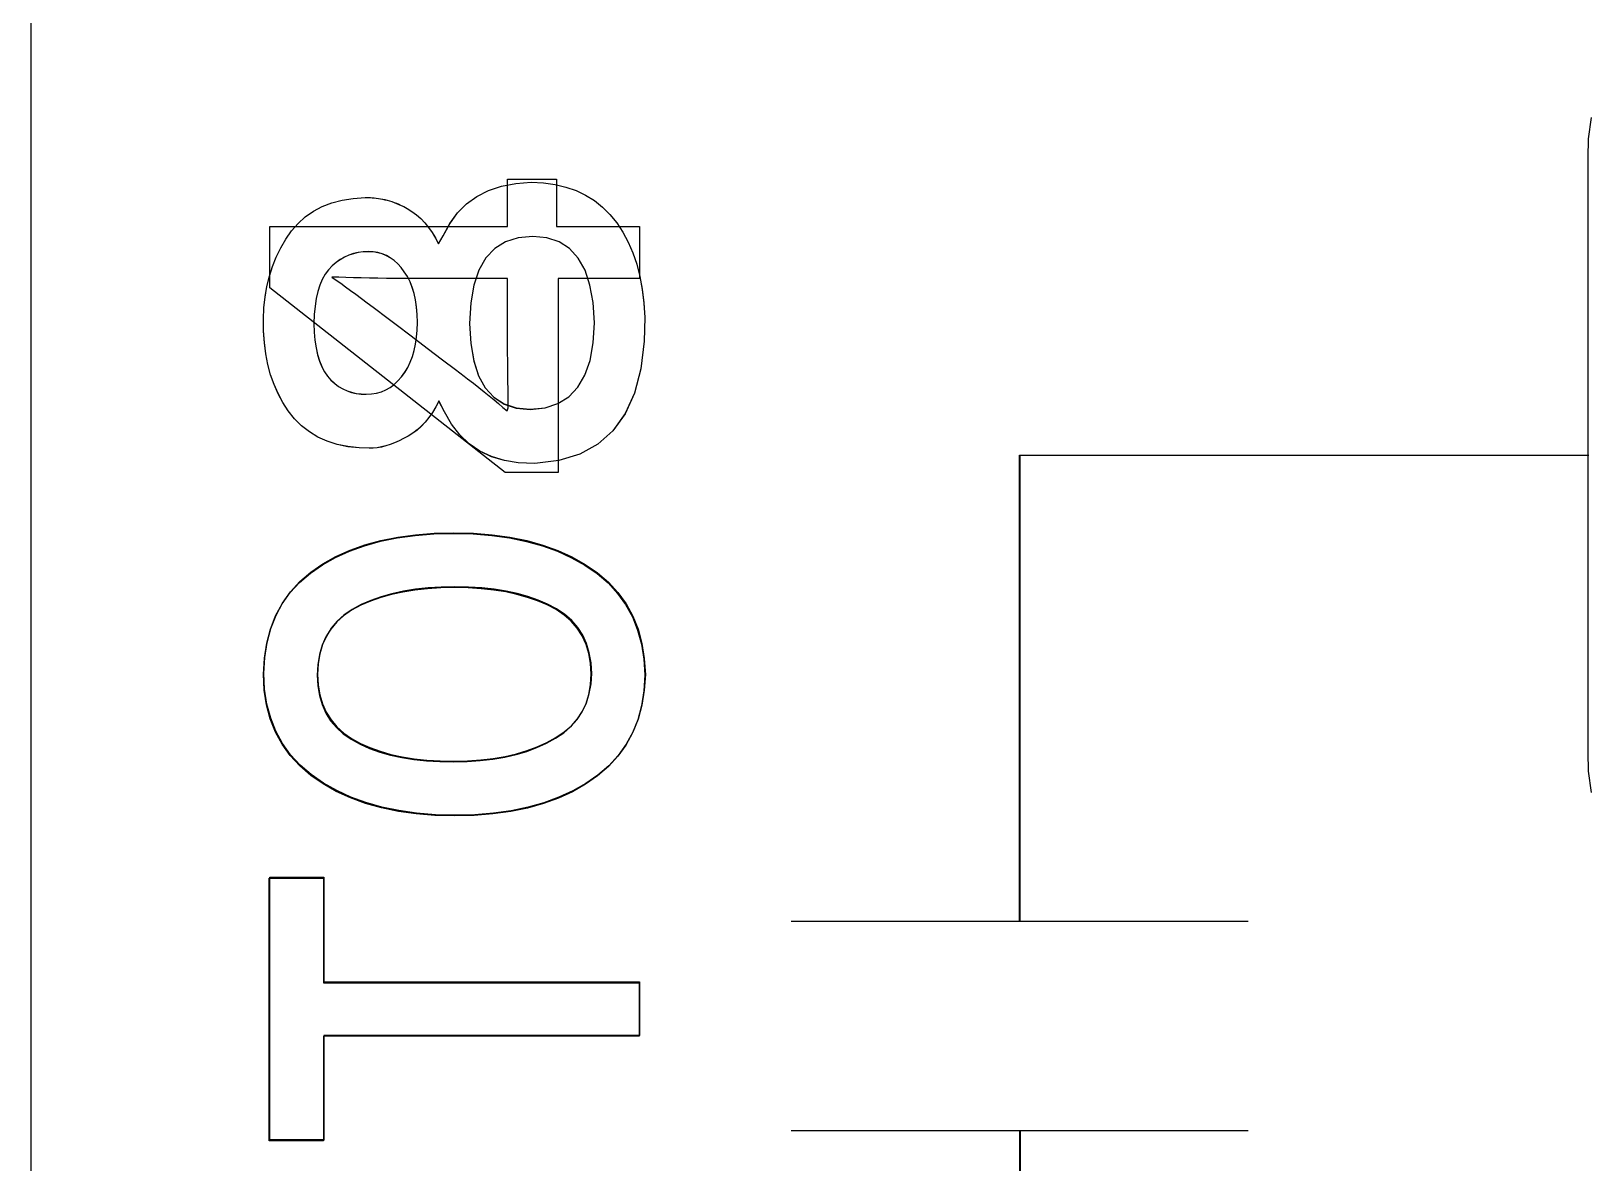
# Model space of a CAD drawing. Extents: x 1 to 47.7, y 0.2 to 35.
# Drawn here: x 34.5485 to 34.9579, y 7.4492 to 7.7467 of the extents above; entities that cross this region are included whole.
import ezdxf

# ---------------------------------------------------------------- set-up
doc = ezdxf.new("R2010")
doc.units = 0
doc.header["$MEASUREMENT"] = 0
for name, color, linetype in [('5_1___24__TARGET_LEDS___12', 7, 'CONTINUOUS'), ('6_2___8__INDEPENDENT_INPUT', 7, 'CONTINUOUS'), ('6_3___8__OPTOISO_INDEPENDE', 7, 'CONTINUOUS'), ('6_4___24__OPTOISO_INDEPEND', 7, 'CONTINUOUS'), ('6_5___8__INDEPENDENT_INPUT', 7, 'CONTINUOUS'), ('6_6___8__INDEPENDENT_INPUT', 7, 'CONTINUOUS'), ('6_7___8__OPTOISO_INDEPENDE', 7, 'CONTINUOUS'), ('6_8___8__OPTOISO_INDEPENDE', 7, 'CONTINUOUS'), ('7_0_____DWG', 7, 'CONTINUOUS')]:
    doc.layers.add(name, color=color, linetype=linetype)

msp = doc.modelspace()

# ---------------------------------------------------------------- linework, layer by layer
at = {"layer": '5_1___24__TARGET_LEDS___12'}
for points in [[(34.95864, 7.5465), (34.95781, 7.55215), (34.95777, 7.55713), (34.95777, 7.57129), (34.95777, 7.59361), (34.95777, 7.62083), (34.95777, 7.64967), (34.95777, 7.67689), (34.95777, 7.69921), (34.95777, 7.71337), (34.95781, 7.71835), (34.95864, 7.724)], [(34.68652, 7.69533), (34.70836, 7.69533), (34.70836, 7.68164), (34.687, 7.68164), (34.687, 7.63067), (34.6731, 7.63067), (34.61118, 7.67917), (34.61118, 7.69533), (34.67371, 7.69533), (34.67371, 7.7078), (34.68652, 7.7078), (34.68652, 7.69533)], [(34.80842, 7.51271), (34.80842, 7.63521), (34.95794, 7.63521)], [(34.62542, 7.49676), (34.70836, 7.49676), (34.70836, 7.48267), (34.62542, 7.48267), (34.62542, 7.4552), (34.61118, 7.4552), (34.61118, 7.52425), (34.62542, 7.52425), (34.62542, 7.49676)], [(34.74841, 7.51271), (34.86842, 7.51271)], [(34.74841, 7.45771), (34.86842, 7.45771)], [(34.80842, 7.45771), (34.80842, 7.33522), (34.95794, 7.33522)]]:
    msp.add_lwpolyline(points, dxfattribs=at)
for points in [[(34.62754, 7.68203), (34.62866, 7.68124), (34.62986, 7.68039), (34.63112, 7.67949), (34.63244, 7.67852), (34.63383, 7.6775), (34.63528, 7.67642), (34.6368, 7.67528), (34.63838, 7.67409), (34.63939, 7.67332), (34.64126, 7.6719), (34.64439, 7.66953), (34.64832, 7.66655), (34.65254, 7.66335), (34.6566, 7.66027), (34.66001, 7.65769), (34.66229, 7.65596), (34.6632, 7.65527), (34.66472, 7.6541), (34.66618, 7.65297), (34.66757, 7.65187), (34.6689, 7.6508), (34.67016, 7.64976), (34.67135, 7.64875), (34.67248, 7.64778), (34.67355, 7.64683), (34.67384, 7.64768), (34.67384, 7.64928), (34.67383, 7.65096), (34.67382, 7.65269), (34.6738, 7.65449), (34.67378, 7.65636), (34.67376, 7.65829), (34.67373, 7.66028), (34.67371, 7.66181), (34.67371, 7.66299), (34.67371, 7.66534), (34.67371, 7.66846), (34.67371, 7.67194), (34.67371, 7.6754), (34.67371, 7.67844), (34.67371, 7.68064), (34.67371, 7.68162), (34.67289, 7.68164), (34.67018, 7.68164), (34.66614, 7.68164), (34.66132, 7.68164), (34.6563, 7.68164), (34.65164, 7.68164), (34.64792, 7.68164), (34.64571, 7.68164), (34.64428, 7.68165), (34.64189, 7.68169), (34.63959, 7.68172), (34.63737, 7.68177), (34.63524, 7.68181), (34.63319, 7.68186), (34.63122, 7.68192), (34.62934, 7.68197)], [(34.6596, 7.61483), (34.66475, 7.6147), (34.66965, 7.61431), (34.67432, 7.61366), (34.67875, 7.61275), (34.68295, 7.61158), (34.6869, 7.61014), (34.69062, 7.60845), (34.6941, 7.6065), (34.69733, 7.60428), (34.70021, 7.60181), (34.70272, 7.59909), (34.70485, 7.59612), (34.70661, 7.59291), (34.708, 7.58945), (34.70901, 7.58574), (34.70965, 7.58178), (34.70992, 7.57757), (34.70965, 7.57341), (34.70902, 7.56949), (34.70801, 7.56582), (34.70664, 7.56239), (34.7049, 7.55921), (34.70278, 7.55626), (34.7003, 7.55357), (34.69745, 7.55112), (34.69426, 7.54891), (34.69084, 7.54696), (34.68717, 7.54527), (34.68324, 7.54383), (34.67907, 7.54266), (34.67464, 7.54175), (34.66997, 7.5411), (34.66505, 7.54071), (34.65987, 7.54058), (34.65471, 7.54071), (34.64979, 7.54111), (34.64511, 7.54177), (34.64067, 7.54269), (34.63647, 7.54388), (34.63251, 7.54533), (34.62879, 7.54704), (34.62531, 7.54902), (34.62207, 7.55126), (34.61918, 7.55374), (34.61667, 7.55646), (34.61455, 7.55943), (34.6128, 7.56263), (34.61143, 7.56607), (34.61045, 7.56975), (34.60984, 7.57368), (34.60962, 7.57784), (34.60987, 7.58204), (34.61048, 7.58599), (34.61147, 7.58969), (34.61283, 7.59314), (34.61456, 7.59634), (34.61666, 7.59929), (34.61913, 7.60199), (34.62196, 7.60443), (34.62515, 7.60662), (34.62859, 7.60854), (34.63228, 7.61021), (34.63621, 7.61162), (34.64039, 7.61277), (34.64482, 7.61367), (34.6495, 7.61431), (34.65443, 7.6147)], [(34.65987, 7.6006), (34.65625, 7.60053), (34.65279, 7.60031), (34.64947, 7.59995), (34.64631, 7.59944), (34.64331, 7.59878), (34.64045, 7.59798), (34.63775, 7.59703), (34.6352, 7.59594), (34.63282, 7.59468), (34.63071, 7.59322), (34.62888, 7.59156), (34.62733, 7.58971), (34.62606, 7.58767), (34.62506, 7.58543), (34.62434, 7.583), (34.62389, 7.58038), (34.62373, 7.57757), (34.62389, 7.5748), (34.62433, 7.57222), (34.62504, 7.56983), (34.62603, 7.56763), (34.62729, 7.56562), (34.62882, 7.5638), (34.63062, 7.56217), (34.6327, 7.56072), (34.63503, 7.55946), (34.63753, 7.55834), (34.64019, 7.55738), (34.64302, 7.55657), (34.64601, 7.55591), (34.64916, 7.5554), (34.65248, 7.55505), (34.65596, 7.55485), (34.6596, 7.55481), (34.6632, 7.55489), (34.66664, 7.55512), (34.66993, 7.5555), (34.67306, 7.55603), (34.67604, 7.55672), (34.67886, 7.55756), (34.68152, 7.55856), (34.68403, 7.5597), (34.68642, 7.56099), (34.68859, 7.56245), (34.69048, 7.56409), (34.69209, 7.56592), (34.6934, 7.56793), (34.69444, 7.57013), (34.69518, 7.57252), (34.69564, 7.57508), (34.69581, 7.57784), (34.69564, 7.58065), (34.69519, 7.58327), (34.69446, 7.58569), (34.69344, 7.58791), (34.69214, 7.58993), (34.69055, 7.59176), (34.68869, 7.59339), (34.68654, 7.59483), (34.68418, 7.59606), (34.6817, 7.59712), (34.67906, 7.59804), (34.67626, 7.59883), (34.6733, 7.59946), (34.67018, 7.59996), (34.66691, 7.60032), (34.66347, 7.60053)]]:
    msp.add_lwpolyline(points, close=True, dxfattribs=at)
at = {"layer": '6_2___8__INDEPENDENT_INPUT'}
for points in [[(34.95864, 7.5465), (34.95781, 7.55215), (34.95777, 7.55713), (34.95777, 7.57129), (34.95777, 7.59361), (34.95777, 7.62083), (34.95777, 7.64967), (34.95777, 7.67689), (34.95777, 7.69921), (34.95777, 7.71337), (34.95781, 7.71835), (34.95864, 7.724)], [(34.80829, 7.51271), (34.80829, 7.63521), (34.95794, 7.63521)], [(34.62531, 7.49657), (34.70825, 7.49657), (34.70825, 7.48248), (34.62531, 7.48248), (34.62531, 7.45501), (34.61107, 7.45501), (34.61107, 7.52406), (34.62531, 7.52406), (34.62531, 7.49657)], [(34.7483, 7.51271), (34.8683, 7.51271)], [(34.7483, 7.45771), (34.8683, 7.45771)], [(34.80829, 7.45771), (34.80829, 7.33522), (34.95794, 7.33522)]]:
    msp.add_lwpolyline(points, dxfattribs=at)
for points in [[(34.67993, 7.70695), (34.68316, 7.70679), (34.6862, 7.70638), (34.68905, 7.7057), (34.69173, 7.70477), (34.69422, 7.70358), (34.69653, 7.70214), (34.69866, 7.70043), (34.70061, 7.69847), (34.70239, 7.69626), (34.704, 7.69384), (34.70542, 7.69123), (34.70664, 7.68842), (34.70766, 7.68542), (34.70849, 7.68221), (34.70911, 7.67881), (34.70954, 7.67521), (34.70977, 7.67142), (34.70964, 7.66516), (34.70874, 7.65788), (34.70706, 7.65154), (34.70462, 7.64613), (34.70141, 7.64165), (34.69743, 7.6381), (34.69268, 7.63549), (34.68716, 7.63381), (34.68087, 7.63306), (34.67652, 7.63319), (34.67285, 7.63379), (34.66948, 7.63482), (34.66641, 7.63629), (34.66364, 7.6382), (34.66117, 7.64055), (34.65899, 7.64334), (34.65713, 7.64657), (34.65565, 7.64945), (34.65482, 7.64789), (34.65394, 7.64644), (34.65301, 7.64511), (34.65203, 7.6439), (34.651, 7.6428), (34.64991, 7.64183), (34.64877, 7.64097), (34.64758, 7.64022), (34.64636, 7.63957), (34.64516, 7.63897), (34.64398, 7.63845), (34.64282, 7.638), (34.64168, 7.63765), (34.64055, 7.63737), (34.63944, 7.63717), (34.63835, 7.63706), (34.63728, 7.63702), (34.63471, 7.63712), (34.63171, 7.63745), (34.6289, 7.63804), (34.62627, 7.63888), (34.62384, 7.63997), (34.6216, 7.64132), (34.61955, 7.64292), (34.61769, 7.64477), (34.61602, 7.64688), (34.61461, 7.64906), (34.61338, 7.65138), (34.61231, 7.65381), (34.61142, 7.65637), (34.61069, 7.65905), (34.61014, 7.66186), (34.60976, 7.6648), (34.60955, 7.66785), (34.60952, 7.67097), (34.60965, 7.67393), (34.60996, 7.67679), (34.61044, 7.67956), (34.61109, 7.68223), (34.61191, 7.68482), (34.6129, 7.6873), (34.61406, 7.6897), (34.6154, 7.692), (34.61691, 7.69419), (34.61862, 7.69615), (34.62053, 7.69787), (34.62265, 7.69933), (34.62497, 7.70055), (34.62749, 7.70152), (34.63021, 7.70223), (34.63313, 7.7027), (34.63626, 7.70292), (34.63714, 7.70293), (34.63763, 7.70291), (34.63814, 7.70288), (34.63866, 7.70283), (34.63919, 7.70277), (34.63973, 7.7027), (34.64028, 7.70261), (34.64084, 7.70251), (34.64142, 7.70239), (34.64203, 7.70224), (34.64264, 7.70206), (34.64326, 7.70187), (34.64388, 7.70165), (34.6445, 7.70141), (34.64513, 7.70115), (34.64576, 7.70087), (34.64639, 7.70057), (34.64731, 7.70008), (34.64856, 7.6993), (34.64975, 7.69841), (34.65087, 7.6974), (34.65194, 7.69629), (34.65294, 7.69507), (34.65388, 7.69374), (34.65475, 7.6923), (34.65557, 7.69074), (34.65679, 7.69284), (34.65848, 7.69607), (34.66052, 7.69888), (34.66289, 7.70127), (34.66562, 7.70324), (34.66868, 7.7048), (34.67209, 7.70593), (34.67584, 7.70665)], [(34.68035, 7.69271), (34.6765, 7.69238), (34.67316, 7.69133), (34.67032, 7.68956), (34.66799, 7.68706), (34.66616, 7.68385), (34.66484, 7.6799), (34.66401, 7.67524), (34.6637, 7.66985), (34.664, 7.66456), (34.66479, 7.65997), (34.66607, 7.65608), (34.66782, 7.6529), (34.67006, 7.65043), (34.67278, 7.64867), (34.67598, 7.64761), (34.67966, 7.64726), (34.68356, 7.64767), (34.68694, 7.64878), (34.68981, 7.65058), (34.69217, 7.65307), (34.69403, 7.65625), (34.69537, 7.66013), (34.6962, 7.66471), (34.69652, 7.66998), (34.69618, 7.6753), (34.69536, 7.67992), (34.69406, 7.68383), (34.69228, 7.68702), (34.69002, 7.68951), (34.68727, 7.69129), (34.68405, 7.69235)], [(34.63711, 7.68871), (34.63576, 7.68865), (34.63445, 7.68847), (34.63319, 7.68818), (34.63197, 7.68778), (34.63081, 7.68725), (34.62969, 7.68661), (34.62861, 7.68586), (34.62759, 7.68498), (34.62661, 7.68397), (34.62575, 7.68277), (34.62499, 7.68141), (34.62435, 7.67989), (34.62382, 7.67821), (34.62339, 7.67636), (34.62309, 7.67436), (34.62289, 7.67219), (34.6228, 7.66985), (34.62288, 7.66756), (34.62307, 7.66542), (34.62336, 7.66344), (34.62375, 7.66163), (34.62425, 7.65997), (34.62486, 7.65848), (34.62556, 7.65715), (34.62637, 7.65599), (34.62728, 7.65497), (34.62825, 7.65407), (34.62928, 7.6533), (34.63035, 7.65265), (34.63149, 7.65213), (34.63268, 7.65173), (34.63392, 7.65145), (34.63522, 7.65129), (34.63657, 7.65126), (34.63795, 7.65133), (34.63927, 7.65154), (34.64052, 7.6519), (34.6417, 7.65239), (34.64283, 7.65303), (34.64389, 7.65381), (34.64488, 7.65474), (34.64581, 7.6558), (34.64668, 7.65699), (34.64746, 7.65827), (34.64813, 7.65965), (34.6487, 7.66114), (34.64917, 7.66272), (34.64953, 7.66442), (34.64979, 7.66621), (34.64995, 7.66811), (34.65, 7.67011), (34.64994, 7.6722), (34.64978, 7.67417), (34.64952, 7.67601), (34.64914, 7.67773), (34.64866, 7.67934), (34.64807, 7.68081), (34.64737, 7.68217), (34.64656, 7.6834), (34.64569, 7.68451), (34.64481, 7.6855), (34.64387, 7.68635), (34.64287, 7.68707), (34.64183, 7.68766), (34.64073, 7.68812), (34.63957, 7.68845), (34.63837, 7.68864)], [(34.65949, 7.61464), (34.66464, 7.61451), (34.66955, 7.61412), (34.67422, 7.61347), (34.67865, 7.61256), (34.68284, 7.61139), (34.68679, 7.60995), (34.69051, 7.60826), (34.69399, 7.60631), (34.69722, 7.60409), (34.7001, 7.60162), (34.70261, 7.5989), (34.70474, 7.59593), (34.7065, 7.59272), (34.70789, 7.58926), (34.7089, 7.58555), (34.70954, 7.58159), (34.70981, 7.57738), (34.70955, 7.57322), (34.70891, 7.5693), (34.70791, 7.56563), (34.70653, 7.5622), (34.70479, 7.55902), (34.70267, 7.55607), (34.70019, 7.55338), (34.69734, 7.55093), (34.69416, 7.54872), (34.69073, 7.54677), (34.68706, 7.54508), (34.68313, 7.54364), (34.67896, 7.54247), (34.67454, 7.54156), (34.66986, 7.54091), (34.66494, 7.54052), (34.65976, 7.54039), (34.6546, 7.54052), (34.64968, 7.54092), (34.645, 7.54158), (34.64056, 7.5425), (34.63636, 7.54369), (34.6324, 7.54514), (34.62868, 7.54685), (34.6252, 7.54883), (34.62196, 7.55107), (34.61907, 7.55355), (34.61656, 7.55627), (34.61444, 7.55924), (34.61269, 7.56244), (34.61132, 7.56588), (34.61034, 7.56956), (34.60973, 7.57349), (34.60951, 7.57765), (34.60976, 7.58185), (34.61038, 7.5858), (34.61136, 7.5895), (34.61272, 7.59295), (34.61445, 7.59615), (34.61655, 7.5991), (34.61902, 7.6018), (34.62186, 7.60424), (34.62504, 7.60643), (34.62848, 7.60835), (34.63217, 7.61002), (34.6361, 7.61143), (34.64028, 7.61258), (34.64471, 7.61348), (34.64939, 7.61412), (34.65432, 7.61451)], [(34.65976, 7.60041), (34.65614, 7.60034), (34.65268, 7.60012), (34.64936, 7.59976), (34.6462, 7.59925), (34.6432, 7.59859), (34.64034, 7.59779), (34.63764, 7.59684), (34.63509, 7.59575), (34.63271, 7.59449), (34.63061, 7.59303), (34.62878, 7.59137), (34.62722, 7.58952), (34.62595, 7.58748), (34.62495, 7.58524), (34.62423, 7.58281), (34.62378, 7.58019), (34.62362, 7.57738), (34.62378, 7.57461), (34.62422, 7.57203), (34.62493, 7.56964), (34.62592, 7.56744), (34.62718, 7.56543), (34.62871, 7.56361), (34.63052, 7.56198), (34.63259, 7.56053), (34.63492, 7.55927), (34.63742, 7.55815), (34.64009, 7.55719), (34.64291, 7.55638), (34.6459, 7.55572), (34.64905, 7.55521), (34.65237, 7.55486), (34.65585, 7.55466), (34.65949, 7.55462), (34.66309, 7.5547), (34.66653, 7.55493), (34.66982, 7.55531), (34.67295, 7.55584), (34.67593, 7.55653), (34.67875, 7.55737), (34.68141, 7.55837), (34.68392, 7.55951), (34.68631, 7.5608), (34.68848, 7.56226), (34.69037, 7.5639), (34.69198, 7.56573), (34.6933, 7.56774), (34.69433, 7.56994), (34.69507, 7.57233), (34.69553, 7.57489), (34.69571, 7.57765), (34.69554, 7.58046), (34.69508, 7.58308), (34.69435, 7.5855), (34.69333, 7.58772), (34.69203, 7.58974), (34.69044, 7.59157), (34.68858, 7.5932), (34.68643, 7.59464), (34.68407, 7.59587), (34.68159, 7.59693), (34.67895, 7.59786), (34.67615, 7.59864), (34.6732, 7.59927), (34.67008, 7.59977), (34.6668, 7.60013), (34.66336, 7.60034)]]:
    msp.add_lwpolyline(points, close=True, dxfattribs=at)
at = {"layer": '6_3___8__OPTOISO_INDEPENDE'}
for points in [[(34.95864, 7.5465), (34.95781, 7.55215), (34.95777, 7.55713), (34.95777, 7.57129), (34.95777, 7.59361), (34.95777, 7.62083), (34.95777, 7.64967), (34.95777, 7.67689), (34.95777, 7.69921), (34.95777, 7.71337), (34.95781, 7.71835), (34.95864, 7.724)], [(34.80829, 7.51271), (34.80829, 7.63521), (34.95794, 7.63521)], [(34.62531, 7.49657), (34.70825, 7.49657), (34.70825, 7.48248), (34.62531, 7.48248), (34.62531, 7.45501), (34.61107, 7.45501), (34.61107, 7.52406), (34.62531, 7.52406), (34.62531, 7.49657)], [(34.7483, 7.51271), (34.8683, 7.51271)], [(34.7483, 7.45771), (34.8683, 7.45771)], [(34.80829, 7.45771), (34.80829, 7.33522), (34.95794, 7.33522)]]:
    msp.add_lwpolyline(points, dxfattribs=at)
for points in [[(34.67993, 7.70695), (34.68316, 7.70679), (34.6862, 7.70638), (34.68905, 7.7057), (34.69173, 7.70477), (34.69422, 7.70358), (34.69653, 7.70214), (34.69866, 7.70043), (34.70061, 7.69847), (34.70239, 7.69626), (34.704, 7.69384), (34.70542, 7.69123), (34.70664, 7.68842), (34.70766, 7.68542), (34.70849, 7.68221), (34.70911, 7.67881), (34.70954, 7.67521), (34.70977, 7.67142), (34.70964, 7.66516), (34.70874, 7.65788), (34.70706, 7.65154), (34.70462, 7.64613), (34.70141, 7.64165), (34.69743, 7.6381), (34.69268, 7.63549), (34.68716, 7.63381), (34.68087, 7.63306), (34.67652, 7.63319), (34.67285, 7.63379), (34.66948, 7.63482), (34.66641, 7.63629), (34.66364, 7.6382), (34.66117, 7.64055), (34.65899, 7.64334), (34.65713, 7.64657), (34.65565, 7.64945), (34.65482, 7.64789), (34.65394, 7.64644), (34.65301, 7.64511), (34.65203, 7.6439), (34.651, 7.6428), (34.64991, 7.64183), (34.64877, 7.64097), (34.64758, 7.64022), (34.64636, 7.63957), (34.64516, 7.63897), (34.64398, 7.63845), (34.64282, 7.638), (34.64168, 7.63765), (34.64055, 7.63737), (34.63944, 7.63717), (34.63835, 7.63706), (34.63728, 7.63702), (34.63471, 7.63712), (34.63171, 7.63745), (34.6289, 7.63804), (34.62627, 7.63888), (34.62384, 7.63997), (34.6216, 7.64132), (34.61955, 7.64292), (34.61769, 7.64477), (34.61602, 7.64688), (34.61461, 7.64906), (34.61338, 7.65138), (34.61231, 7.65381), (34.61142, 7.65637), (34.61069, 7.65905), (34.61014, 7.66186), (34.60976, 7.6648), (34.60955, 7.66785), (34.60952, 7.67097), (34.60965, 7.67393), (34.60996, 7.67679), (34.61044, 7.67956), (34.61109, 7.68223), (34.61191, 7.68482), (34.6129, 7.6873), (34.61406, 7.6897), (34.6154, 7.692), (34.61691, 7.69419), (34.61862, 7.69615), (34.62053, 7.69787), (34.62265, 7.69933), (34.62497, 7.70055), (34.62749, 7.70152), (34.63021, 7.70223), (34.63313, 7.7027), (34.63626, 7.70292), (34.63714, 7.70293), (34.63763, 7.70291), (34.63814, 7.70288), (34.63866, 7.70283), (34.63919, 7.70277), (34.63973, 7.7027), (34.64028, 7.70261), (34.64084, 7.70251), (34.64142, 7.70239), (34.64203, 7.70224), (34.64264, 7.70206), (34.64326, 7.70187), (34.64388, 7.70165), (34.6445, 7.70141), (34.64513, 7.70115), (34.64576, 7.70087), (34.64639, 7.70057), (34.64731, 7.70008), (34.64856, 7.6993), (34.64975, 7.69841), (34.65087, 7.6974), (34.65194, 7.69629), (34.65294, 7.69507), (34.65388, 7.69374), (34.65475, 7.6923), (34.65557, 7.69074), (34.65679, 7.69284), (34.65848, 7.69607), (34.66052, 7.69888), (34.66289, 7.70127), (34.66562, 7.70324), (34.66868, 7.7048), (34.67209, 7.70593), (34.67584, 7.70665)], [(34.68035, 7.69271), (34.6765, 7.69238), (34.67316, 7.69133), (34.67032, 7.68956), (34.66799, 7.68706), (34.66616, 7.68385), (34.66484, 7.6799), (34.66401, 7.67524), (34.6637, 7.66985), (34.664, 7.66456), (34.66479, 7.65997), (34.66607, 7.65608), (34.66782, 7.6529), (34.67006, 7.65043), (34.67278, 7.64867), (34.67598, 7.64761), (34.67966, 7.64726), (34.68356, 7.64767), (34.68694, 7.64878), (34.68981, 7.65058), (34.69217, 7.65307), (34.69403, 7.65625), (34.69537, 7.66013), (34.6962, 7.66471), (34.69652, 7.66998), (34.69618, 7.6753), (34.69536, 7.67992), (34.69406, 7.68383), (34.69228, 7.68702), (34.69002, 7.68951), (34.68727, 7.69129), (34.68405, 7.69235)], [(34.63711, 7.68871), (34.63576, 7.68865), (34.63445, 7.68847), (34.63319, 7.68818), (34.63197, 7.68778), (34.63081, 7.68725), (34.62969, 7.68661), (34.62861, 7.68586), (34.62759, 7.68498), (34.62661, 7.68397), (34.62575, 7.68277), (34.62499, 7.68141), (34.62435, 7.67989), (34.62382, 7.67821), (34.62339, 7.67636), (34.62309, 7.67436), (34.62289, 7.67219), (34.6228, 7.66985), (34.62288, 7.66756), (34.62307, 7.66542), (34.62336, 7.66344), (34.62375, 7.66163), (34.62425, 7.65997), (34.62486, 7.65848), (34.62556, 7.65715), (34.62637, 7.65599), (34.62728, 7.65497), (34.62825, 7.65407), (34.62928, 7.6533), (34.63035, 7.65265), (34.63149, 7.65213), (34.63268, 7.65173), (34.63392, 7.65145), (34.63522, 7.65129), (34.63657, 7.65126), (34.63795, 7.65133), (34.63927, 7.65154), (34.64052, 7.6519), (34.6417, 7.65239), (34.64283, 7.65303), (34.64389, 7.65381), (34.64488, 7.65474), (34.64581, 7.6558), (34.64668, 7.65699), (34.64746, 7.65827), (34.64813, 7.65965), (34.6487, 7.66114), (34.64917, 7.66272), (34.64953, 7.66442), (34.64979, 7.66621), (34.64995, 7.66811), (34.65, 7.67011), (34.64994, 7.6722), (34.64978, 7.67417), (34.64952, 7.67601), (34.64914, 7.67773), (34.64866, 7.67934), (34.64807, 7.68081), (34.64737, 7.68217), (34.64656, 7.6834), (34.64569, 7.68451), (34.64481, 7.6855), (34.64387, 7.68635), (34.64287, 7.68707), (34.64183, 7.68766), (34.64073, 7.68812), (34.63957, 7.68845), (34.63837, 7.68864)], [(34.65949, 7.61464), (34.66464, 7.61451), (34.66955, 7.61412), (34.67422, 7.61347), (34.67865, 7.61256), (34.68284, 7.61139), (34.68679, 7.60995), (34.69051, 7.60826), (34.69399, 7.60631), (34.69722, 7.60409), (34.7001, 7.60162), (34.70261, 7.5989), (34.70474, 7.59593), (34.7065, 7.59272), (34.70789, 7.58926), (34.7089, 7.58555), (34.70954, 7.58159), (34.70981, 7.57738), (34.70955, 7.57322), (34.70891, 7.5693), (34.70791, 7.56563), (34.70653, 7.5622), (34.70479, 7.55902), (34.70267, 7.55607), (34.70019, 7.55338), (34.69734, 7.55093), (34.69416, 7.54872), (34.69073, 7.54677), (34.68706, 7.54508), (34.68313, 7.54364), (34.67896, 7.54247), (34.67454, 7.54156), (34.66986, 7.54091), (34.66494, 7.54052), (34.65976, 7.54039), (34.6546, 7.54052), (34.64968, 7.54092), (34.645, 7.54158), (34.64056, 7.5425), (34.63636, 7.54369), (34.6324, 7.54514), (34.62868, 7.54685), (34.6252, 7.54883), (34.62196, 7.55107), (34.61907, 7.55355), (34.61656, 7.55627), (34.61444, 7.55924), (34.61269, 7.56244), (34.61132, 7.56588), (34.61034, 7.56956), (34.60973, 7.57349), (34.60951, 7.57765), (34.60976, 7.58185), (34.61038, 7.5858), (34.61136, 7.5895), (34.61272, 7.59295), (34.61445, 7.59615), (34.61655, 7.5991), (34.61902, 7.6018), (34.62186, 7.60424), (34.62504, 7.60643), (34.62848, 7.60835), (34.63217, 7.61002), (34.6361, 7.61143), (34.64028, 7.61258), (34.64471, 7.61348), (34.64939, 7.61412), (34.65432, 7.61451)], [(34.65976, 7.60041), (34.65614, 7.60034), (34.65268, 7.60012), (34.64936, 7.59976), (34.6462, 7.59925), (34.6432, 7.59859), (34.64034, 7.59779), (34.63764, 7.59684), (34.63509, 7.59575), (34.63271, 7.59449), (34.63061, 7.59303), (34.62878, 7.59137), (34.62722, 7.58952), (34.62595, 7.58748), (34.62495, 7.58524), (34.62423, 7.58281), (34.62378, 7.58019), (34.62362, 7.57738), (34.62378, 7.57461), (34.62422, 7.57203), (34.62493, 7.56964), (34.62592, 7.56744), (34.62718, 7.56543), (34.62871, 7.56361), (34.63052, 7.56198), (34.63259, 7.56053), (34.63492, 7.55927), (34.63742, 7.55815), (34.64009, 7.55719), (34.64291, 7.55638), (34.6459, 7.55572), (34.64905, 7.55521), (34.65237, 7.55486), (34.65585, 7.55466), (34.65949, 7.55462), (34.66309, 7.5547), (34.66653, 7.55493), (34.66982, 7.55531), (34.67295, 7.55584), (34.67593, 7.55653), (34.67875, 7.55737), (34.68141, 7.55837), (34.68392, 7.55951), (34.68631, 7.5608), (34.68848, 7.56226), (34.69037, 7.5639), (34.69198, 7.56573), (34.6933, 7.56774), (34.69433, 7.56994), (34.69507, 7.57233), (34.69553, 7.57489), (34.69571, 7.57765), (34.69554, 7.58046), (34.69508, 7.58308), (34.69435, 7.5855), (34.69333, 7.58772), (34.69203, 7.58974), (34.69044, 7.59157), (34.68858, 7.5932), (34.68643, 7.59464), (34.68407, 7.59587), (34.68159, 7.59693), (34.67895, 7.59786), (34.67615, 7.59864), (34.6732, 7.59927), (34.67008, 7.59977), (34.6668, 7.60013), (34.66336, 7.60034)]]:
    msp.add_lwpolyline(points, close=True, dxfattribs=at)
at = {"layer": '6_4___24__OPTOISO_INDEPEND'}
for points in [[(34.95864, 7.5465), (34.95781, 7.55215), (34.95777, 7.55713), (34.95777, 7.57129), (34.95777, 7.59361), (34.95777, 7.62083), (34.95777, 7.64967), (34.95777, 7.67689), (34.95777, 7.69921), (34.95777, 7.71337), (34.95781, 7.71835), (34.95864, 7.724)], [(34.80829, 7.51271), (34.80829, 7.63521), (34.95794, 7.63521)], [(34.62531, 7.49655), (34.70825, 7.49655), (34.70825, 7.48246), (34.62531, 7.48246), (34.62531, 7.455), (34.61107, 7.455), (34.61107, 7.52405), (34.62531, 7.52405), (34.62531, 7.49655)], [(34.74828, 7.51271), (34.86829, 7.51271)], [(34.74828, 7.45771), (34.86829, 7.45771)], [(34.80829, 7.45771), (34.80829, 7.33522), (34.95794, 7.33522)]]:
    msp.add_lwpolyline(points, dxfattribs=at)
for points in [[(34.67993, 7.70694), (34.68316, 7.70678), (34.6862, 7.70636), (34.68905, 7.70569), (34.69173, 7.70476), (34.69422, 7.70357), (34.69653, 7.70212), (34.69866, 7.70042), (34.70061, 7.69846), (34.70239, 7.69625), (34.704, 7.69383), (34.70542, 7.69122), (34.70664, 7.68841), (34.70766, 7.6854), (34.70849, 7.6822), (34.70911, 7.6788), (34.70954, 7.6752), (34.70977, 7.67141), (34.70964, 7.66514), (34.70874, 7.65787), (34.70706, 7.65152), (34.70462, 7.64611), (34.70141, 7.64164), (34.69743, 7.63809), (34.69268, 7.63548), (34.68716, 7.6338), (34.68087, 7.63305), (34.67652, 7.63318), (34.67285, 7.63377), (34.66948, 7.63481), (34.66641, 7.63628), (34.66364, 7.63819), (34.66117, 7.64054), (34.65899, 7.64333), (34.65713, 7.64656), (34.65565, 7.64944), (34.65482, 7.64788), (34.65394, 7.64643), (34.65301, 7.6451), (34.65203, 7.64389), (34.651, 7.64279), (34.64991, 7.64181), (34.64877, 7.64095), (34.64758, 7.64021), (34.64636, 7.63956), (34.64516, 7.63895), (34.64398, 7.63843), (34.64282, 7.63799), (34.64168, 7.63763), (34.64055, 7.63735), (34.63944, 7.63716), (34.63835, 7.63704), (34.63728, 7.63701), (34.63471, 7.6371), (34.63171, 7.63744), (34.6289, 7.63802), (34.62627, 7.63887), (34.62384, 7.63996), (34.6216, 7.64131), (34.61955, 7.64291), (34.61769, 7.64476), (34.61602, 7.64686), (34.61461, 7.64905), (34.61338, 7.65136), (34.61231, 7.6538), (34.61142, 7.65636), (34.61069, 7.65904), (34.61014, 7.66185), (34.60976, 7.66478), (34.60955, 7.66784), (34.60952, 7.67096), (34.60965, 7.67392), (34.60996, 7.67678), (34.61044, 7.67955), (34.61109, 7.68222), (34.61191, 7.6848), (34.6129, 7.68729), (34.61406, 7.68968), (34.6154, 7.69198), (34.61691, 7.69417), (34.61862, 7.69614), (34.62053, 7.69785), (34.62265, 7.69932), (34.62497, 7.70054), (34.62749, 7.7015), (34.63021, 7.70222), (34.63313, 7.70269), (34.63626, 7.70291), (34.63714, 7.70292), (34.63763, 7.7029), (34.63814, 7.70286), (34.63866, 7.70282), (34.63919, 7.70276), (34.63973, 7.70268), (34.64028, 7.70259), (34.64084, 7.70249), (34.64142, 7.70237), (34.64203, 7.70222), (34.64264, 7.70205), (34.64326, 7.70186), (34.64388, 7.70164), (34.6445, 7.7014), (34.64513, 7.70114), (34.64576, 7.70086), (34.64639, 7.70055), (34.64731, 7.70007), (34.64856, 7.69929), (34.64975, 7.69839), (34.65087, 7.69739), (34.65194, 7.69628), (34.65294, 7.69506), (34.65388, 7.69372), (34.65475, 7.69228), (34.65557, 7.69073), (34.65679, 7.69283), (34.65848, 7.69606), (34.66052, 7.69887), (34.66289, 7.70126), (34.66562, 7.70323), (34.66868, 7.70479), (34.67209, 7.70592), (34.67584, 7.70664)], [(34.68035, 7.69269), (34.6765, 7.69237), (34.67316, 7.69132), (34.67032, 7.68955), (34.66799, 7.68705), (34.66616, 7.68383), (34.66484, 7.67989), (34.66401, 7.67523), (34.6637, 7.66984), (34.664, 7.66454), (34.66479, 7.65995), (34.66607, 7.65607), (34.66782, 7.65289), (34.67006, 7.65042), (34.67278, 7.64866), (34.67598, 7.6476), (34.67966, 7.64724), (34.68356, 7.64766), (34.68694, 7.64876), (34.68981, 7.65056), (34.69217, 7.65306), (34.69403, 7.65624), (34.69537, 7.66013), (34.6962, 7.6647), (34.69652, 7.66998), (34.69618, 7.6753), (34.69536, 7.67991), (34.69406, 7.68382), (34.69228, 7.68701), (34.69002, 7.6895), (34.68727, 7.69127), (34.68405, 7.69234)], [(34.63711, 7.68869), (34.63576, 7.68864), (34.63445, 7.68846), (34.63319, 7.68817), (34.63197, 7.68776), (34.63081, 7.68724), (34.62969, 7.6866), (34.62861, 7.68584), (34.62759, 7.68497), (34.62661, 7.68395), (34.62575, 7.68276), (34.62499, 7.6814), (34.62435, 7.67988), (34.62382, 7.67819), (34.62339, 7.67635), (34.62309, 7.67434), (34.62289, 7.67217), (34.6228, 7.66984), (34.62288, 7.66754), (34.62307, 7.6654), (34.62336, 7.66343), (34.62375, 7.66161), (34.62425, 7.65996), (34.62486, 7.65847), (34.62556, 7.65714), (34.62637, 7.65597), (34.62728, 7.65496), (34.62825, 7.65406), (34.62928, 7.65329), (34.63035, 7.65264), (34.63149, 7.65211), (34.63268, 7.65171), (34.63392, 7.65143), (34.63522, 7.65128), (34.63657, 7.65125), (34.63795, 7.65132), (34.63927, 7.65153), (34.64052, 7.65188), (34.6417, 7.65238), (34.64283, 7.65302), (34.64389, 7.6538), (34.64488, 7.65472), (34.64581, 7.65579), (34.64668, 7.65697), (34.64746, 7.65825), (34.64813, 7.65964), (34.6487, 7.66112), (34.64917, 7.66271), (34.64953, 7.6644), (34.64979, 7.6662), (34.64995, 7.6681), (34.65, 7.6701), (34.64994, 7.67219), (34.64978, 7.67415), (34.64952, 7.676), (34.64914, 7.67772), (34.64866, 7.67932), (34.64807, 7.6808), (34.64737, 7.68216), (34.64656, 7.68339), (34.64569, 7.6845), (34.64481, 7.68548), (34.64387, 7.68634), (34.64287, 7.68706), (34.64183, 7.68765), (34.64073, 7.68811), (34.63957, 7.68843), (34.63837, 7.68863)], [(34.65949, 7.61462), (34.66464, 7.61449), (34.66955, 7.6141), (34.67422, 7.61345), (34.67865, 7.61254), (34.68284, 7.61137), (34.68679, 7.60994), (34.69051, 7.60825), (34.69399, 7.6063), (34.69722, 7.60408), (34.7001, 7.60161), (34.70261, 7.59889), (34.70474, 7.59592), (34.7065, 7.59271), (34.70789, 7.58924), (34.7089, 7.58553), (34.70954, 7.58157), (34.70981, 7.57737), (34.70955, 7.57321), (34.70891, 7.56929), (34.70791, 7.56562), (34.70653, 7.56219), (34.70479, 7.55901), (34.70267, 7.55607), (34.70019, 7.55337), (34.69734, 7.55091), (34.69416, 7.5487), (34.69073, 7.54675), (34.68706, 7.54506), (34.68313, 7.54363), (34.67896, 7.54246), (34.67454, 7.54155), (34.66986, 7.5409), (34.66494, 7.54051), (34.65976, 7.54038), (34.6546, 7.54051), (34.64968, 7.54091), (34.645, 7.54156), (34.64056, 7.54249), (34.63636, 7.54367), (34.6324, 7.54512), (34.62868, 7.54684), (34.6252, 7.54881), (34.62196, 7.55105), (34.61907, 7.55354), (34.61656, 7.55626), (34.61444, 7.55922), (34.61269, 7.56242), (34.61132, 7.56587), (34.61034, 7.56955), (34.60973, 7.57347), (34.60951, 7.57764), (34.60976, 7.58184), (34.61038, 7.58579), (34.61136, 7.58949), (34.61272, 7.59294), (34.61445, 7.59614), (34.61655, 7.59909), (34.61902, 7.60178), (34.62186, 7.60423), (34.62504, 7.60642), (34.62848, 7.60834), (34.63217, 7.61001), (34.6361, 7.61142), (34.64028, 7.61257), (34.64471, 7.61347), (34.64939, 7.61411), (34.65432, 7.6145)], [(34.65976, 7.6004), (34.65614, 7.60032), (34.65268, 7.60011), (34.64936, 7.59974), (34.6462, 7.59923), (34.6432, 7.59858), (34.64034, 7.59778), (34.63764, 7.59683), (34.63509, 7.59574), (34.63271, 7.59447), (34.63061, 7.59301), (34.62878, 7.59136), (34.62722, 7.58951), (34.62595, 7.58747), (34.62495, 7.58523), (34.62423, 7.5828), (34.62378, 7.58018), (34.62362, 7.57737), (34.62378, 7.5746), (34.62422, 7.57202), (34.62493, 7.56963), (34.62592, 7.56743), (34.62718, 7.56542), (34.62871, 7.5636), (34.63052, 7.56196), (34.63259, 7.56052), (34.63492, 7.55925), (34.63742, 7.55814), (34.64009, 7.55717), (34.64291, 7.55636), (34.6459, 7.5557), (34.64905, 7.5552), (34.65237, 7.55485), (34.65585, 7.55465), (34.65949, 7.55461), (34.66309, 7.55468), (34.66653, 7.55491), (34.66982, 7.55529), (34.67295, 7.55583), (34.67593, 7.55652), (34.67875, 7.55736), (34.68141, 7.55835), (34.68392, 7.5595), (34.68631, 7.56079), (34.68848, 7.56224), (34.69037, 7.56389), (34.69198, 7.56572), (34.6933, 7.56773), (34.69433, 7.56993), (34.69507, 7.57231), (34.69553, 7.57488), (34.69571, 7.57764), (34.69554, 7.58045), (34.69508, 7.58306), (34.69435, 7.58548), (34.69333, 7.5877), (34.69203, 7.58973), (34.69044, 7.59156), (34.68858, 7.59319), (34.68643, 7.59462), (34.68407, 7.59585), (34.68159, 7.59692), (34.67895, 7.59784), (34.67615, 7.59862), (34.6732, 7.59926), (34.67008, 7.59976), (34.6668, 7.60011), (34.66336, 7.60033)]]:
    msp.add_lwpolyline(points, close=True, dxfattribs=at)
at = {"layer": '6_5___8__INDEPENDENT_INPUT'}
msp.add_lwpolyline([(34.95864, 7.5465), (34.95781, 7.55215), (34.95777, 7.55713), (34.95777, 7.57129), (34.95777, 7.59361), (34.95777, 7.62083), (34.95777, 7.64967), (34.95777, 7.67689), (34.95777, 7.69921), (34.95777, 7.71337), (34.95781, 7.71835), (34.95864, 7.724)], dxfattribs=at)
at = {"layer": '6_6___8__INDEPENDENT_INPUT'}
for points in [[(34.95864, 7.5465), (34.95781, 7.55215), (34.95777, 7.55713), (34.95777, 7.57129), (34.95777, 7.59361), (34.95777, 7.62083), (34.95777, 7.64967), (34.95777, 7.67689), (34.95777, 7.69921), (34.95777, 7.71337), (34.95781, 7.71835), (34.95864, 7.724)], [(34.80829, 7.51271), (34.80829, 7.63521), (34.95794, 7.63521)], [(34.62531, 7.49657), (34.70825, 7.49657), (34.70825, 7.48248), (34.62531, 7.48248), (34.62531, 7.45501), (34.61107, 7.45501), (34.61107, 7.52406), (34.62531, 7.52406), (34.62531, 7.49657)], [(34.7483, 7.51271), (34.8683, 7.51271)], [(34.7483, 7.45771), (34.8683, 7.45771)], [(34.80829, 7.45771), (34.80829, 7.33522), (34.95794, 7.33522)]]:
    msp.add_lwpolyline(points, dxfattribs=at)
for points in [[(34.67993, 7.70695), (34.68316, 7.70679), (34.6862, 7.70638), (34.68905, 7.7057), (34.69173, 7.70477), (34.69422, 7.70358), (34.69653, 7.70214), (34.69866, 7.70043), (34.70061, 7.69847), (34.70239, 7.69626), (34.704, 7.69384), (34.70542, 7.69123), (34.70664, 7.68842), (34.70766, 7.68542), (34.70849, 7.68221), (34.70911, 7.67881), (34.70954, 7.67521), (34.70977, 7.67142), (34.70964, 7.66516), (34.70874, 7.65788), (34.70706, 7.65154), (34.70462, 7.64613), (34.70141, 7.64165), (34.69743, 7.6381), (34.69268, 7.63549), (34.68716, 7.63381), (34.68087, 7.63306), (34.67652, 7.63319), (34.67285, 7.63379), (34.66948, 7.63482), (34.66641, 7.63629), (34.66364, 7.6382), (34.66117, 7.64055), (34.65899, 7.64334), (34.65713, 7.64657), (34.65565, 7.64945), (34.65482, 7.64789), (34.65394, 7.64644), (34.65301, 7.64511), (34.65203, 7.6439), (34.651, 7.6428), (34.64991, 7.64183), (34.64877, 7.64097), (34.64758, 7.64022), (34.64636, 7.63957), (34.64516, 7.63897), (34.64398, 7.63845), (34.64282, 7.638), (34.64168, 7.63765), (34.64055, 7.63737), (34.63944, 7.63717), (34.63835, 7.63706), (34.63728, 7.63702), (34.63471, 7.63712), (34.63171, 7.63745), (34.6289, 7.63804), (34.62627, 7.63888), (34.62384, 7.63997), (34.6216, 7.64132), (34.61955, 7.64292), (34.61769, 7.64477), (34.61602, 7.64688), (34.61461, 7.64906), (34.61338, 7.65138), (34.61231, 7.65381), (34.61142, 7.65637), (34.61069, 7.65905), (34.61014, 7.66186), (34.60976, 7.6648), (34.60955, 7.66785), (34.60952, 7.67097), (34.60965, 7.67393), (34.60996, 7.67679), (34.61044, 7.67956), (34.61109, 7.68223), (34.61191, 7.68482), (34.6129, 7.6873), (34.61406, 7.6897), (34.6154, 7.692), (34.61691, 7.69419), (34.61862, 7.69615), (34.62053, 7.69787), (34.62265, 7.69933), (34.62497, 7.70055), (34.62749, 7.70152), (34.63021, 7.70223), (34.63313, 7.7027), (34.63626, 7.70292), (34.63714, 7.70293), (34.63763, 7.70291), (34.63814, 7.70288), (34.63866, 7.70283), (34.63919, 7.70277), (34.63973, 7.7027), (34.64028, 7.70261), (34.64084, 7.70251), (34.64142, 7.70239), (34.64203, 7.70224), (34.64264, 7.70206), (34.64326, 7.70187), (34.64388, 7.70165), (34.6445, 7.70141), (34.64513, 7.70115), (34.64576, 7.70087), (34.64639, 7.70057), (34.64731, 7.70008), (34.64856, 7.6993), (34.64975, 7.69841), (34.65087, 7.6974), (34.65194, 7.69629), (34.65294, 7.69507), (34.65388, 7.69374), (34.65475, 7.6923), (34.65557, 7.69074), (34.65679, 7.69284), (34.65848, 7.69607), (34.66052, 7.69888), (34.66289, 7.70127), (34.66562, 7.70324), (34.66868, 7.7048), (34.67209, 7.70593), (34.67584, 7.70665)], [(34.68035, 7.69271), (34.6765, 7.69238), (34.67316, 7.69133), (34.67032, 7.68956), (34.66799, 7.68706), (34.66616, 7.68385), (34.66484, 7.6799), (34.66401, 7.67524), (34.6637, 7.66985), (34.664, 7.66456), (34.66479, 7.65997), (34.66607, 7.65608), (34.66782, 7.6529), (34.67006, 7.65043), (34.67278, 7.64867), (34.67598, 7.64761), (34.67966, 7.64726), (34.68356, 7.64767), (34.68694, 7.64878), (34.68981, 7.65058), (34.69217, 7.65307), (34.69403, 7.65625), (34.69537, 7.66013), (34.6962, 7.66471), (34.69652, 7.66998), (34.69618, 7.6753), (34.69536, 7.67992), (34.69406, 7.68383), (34.69228, 7.68702), (34.69002, 7.68951), (34.68727, 7.69129), (34.68405, 7.69235)], [(34.63711, 7.68871), (34.63576, 7.68865), (34.63445, 7.68847), (34.63319, 7.68818), (34.63197, 7.68778), (34.63081, 7.68725), (34.62969, 7.68661), (34.62861, 7.68586), (34.62759, 7.68498), (34.62661, 7.68397), (34.62575, 7.68277), (34.62499, 7.68141), (34.62435, 7.67989), (34.62382, 7.67821), (34.62339, 7.67636), (34.62309, 7.67436), (34.62289, 7.67219), (34.6228, 7.66985), (34.62288, 7.66756), (34.62307, 7.66542), (34.62336, 7.66344), (34.62375, 7.66163), (34.62425, 7.65997), (34.62486, 7.65848), (34.62556, 7.65715), (34.62637, 7.65599), (34.62728, 7.65497), (34.62825, 7.65407), (34.62928, 7.6533), (34.63035, 7.65265), (34.63149, 7.65213), (34.63268, 7.65173), (34.63392, 7.65145), (34.63522, 7.65129), (34.63657, 7.65126), (34.63795, 7.65133), (34.63927, 7.65154), (34.64052, 7.6519), (34.6417, 7.65239), (34.64283, 7.65303), (34.64389, 7.65381), (34.64488, 7.65474), (34.64581, 7.6558), (34.64668, 7.65699), (34.64746, 7.65827), (34.64813, 7.65965), (34.6487, 7.66114), (34.64917, 7.66272), (34.64953, 7.66442), (34.64979, 7.66621), (34.64995, 7.66811), (34.65, 7.67011), (34.64994, 7.6722), (34.64978, 7.67417), (34.64952, 7.67601), (34.64914, 7.67773), (34.64866, 7.67934), (34.64807, 7.68081), (34.64737, 7.68217), (34.64656, 7.6834), (34.64569, 7.68451), (34.64481, 7.6855), (34.64387, 7.68635), (34.64287, 7.68707), (34.64183, 7.68766), (34.64073, 7.68812), (34.63957, 7.68845), (34.63837, 7.68864)], [(34.65949, 7.61464), (34.66464, 7.61451), (34.66955, 7.61412), (34.67422, 7.61347), (34.67865, 7.61256), (34.68284, 7.61139), (34.68679, 7.60995), (34.69051, 7.60826), (34.69399, 7.60631), (34.69722, 7.60409), (34.7001, 7.60162), (34.70261, 7.5989), (34.70474, 7.59593), (34.7065, 7.59272), (34.70789, 7.58926), (34.7089, 7.58555), (34.70954, 7.58159), (34.70981, 7.57738), (34.70955, 7.57322), (34.70891, 7.5693), (34.70791, 7.56563), (34.70653, 7.5622), (34.70479, 7.55902), (34.70267, 7.55607), (34.70019, 7.55338), (34.69734, 7.55093), (34.69416, 7.54872), (34.69073, 7.54677), (34.68706, 7.54508), (34.68313, 7.54364), (34.67896, 7.54247), (34.67454, 7.54156), (34.66986, 7.54091), (34.66494, 7.54052), (34.65976, 7.54039), (34.6546, 7.54052), (34.64968, 7.54092), (34.645, 7.54158), (34.64056, 7.5425), (34.63636, 7.54369), (34.6324, 7.54514), (34.62868, 7.54685), (34.6252, 7.54883), (34.62196, 7.55107), (34.61907, 7.55355), (34.61656, 7.55627), (34.61444, 7.55924), (34.61269, 7.56244), (34.61132, 7.56588), (34.61034, 7.56956), (34.60973, 7.57349), (34.60951, 7.57765), (34.60976, 7.58185), (34.61038, 7.5858), (34.61136, 7.5895), (34.61272, 7.59295), (34.61445, 7.59615), (34.61655, 7.5991), (34.61902, 7.6018), (34.62186, 7.60424), (34.62504, 7.60643), (34.62848, 7.60835), (34.63217, 7.61002), (34.6361, 7.61143), (34.64028, 7.61258), (34.64471, 7.61348), (34.64939, 7.61412), (34.65432, 7.61451)], [(34.65976, 7.60041), (34.65614, 7.60034), (34.65268, 7.60012), (34.64936, 7.59976), (34.6462, 7.59925), (34.6432, 7.59859), (34.64034, 7.59779), (34.63764, 7.59684), (34.63509, 7.59575), (34.63271, 7.59449), (34.63061, 7.59303), (34.62878, 7.59137), (34.62722, 7.58952), (34.62595, 7.58748), (34.62495, 7.58524), (34.62423, 7.58281), (34.62378, 7.58019), (34.62362, 7.57738), (34.62378, 7.57461), (34.62422, 7.57203), (34.62493, 7.56964), (34.62592, 7.56744), (34.62718, 7.56543), (34.62871, 7.56361), (34.63052, 7.56198), (34.63259, 7.56053), (34.63492, 7.55927), (34.63742, 7.55815), (34.64009, 7.55719), (34.64291, 7.55638), (34.6459, 7.55572), (34.64905, 7.55521), (34.65237, 7.55486), (34.65585, 7.55466), (34.65949, 7.55462), (34.66309, 7.5547), (34.66653, 7.55493), (34.66982, 7.55531), (34.67295, 7.55584), (34.67593, 7.55653), (34.67875, 7.55737), (34.68141, 7.55837), (34.68392, 7.55951), (34.68631, 7.5608), (34.68848, 7.56226), (34.69037, 7.5639), (34.69198, 7.56573), (34.6933, 7.56774), (34.69433, 7.56994), (34.69507, 7.57233), (34.69553, 7.57489), (34.69571, 7.57765), (34.69554, 7.58046), (34.69508, 7.58308), (34.69435, 7.5855), (34.69333, 7.58772), (34.69203, 7.58974), (34.69044, 7.59157), (34.68858, 7.5932), (34.68643, 7.59464), (34.68407, 7.59587), (34.68159, 7.59693), (34.67895, 7.59786), (34.67615, 7.59864), (34.6732, 7.59927), (34.67008, 7.59977), (34.6668, 7.60013), (34.66336, 7.60034)]]:
    msp.add_lwpolyline(points, close=True, dxfattribs=at)
at = {"layer": '6_7___8__OPTOISO_INDEPENDE'}
for points in [[(34.95864, 7.5465), (34.95781, 7.55215), (34.95777, 7.55713), (34.95777, 7.57129), (34.95777, 7.59361), (34.95777, 7.62083), (34.95777, 7.64967), (34.95777, 7.67689), (34.95777, 7.69921), (34.95777, 7.71337), (34.95781, 7.71835), (34.95864, 7.724)], [(34.80829, 7.51271), (34.80829, 7.63521), (34.95794, 7.63521)], [(34.62531, 7.49657), (34.70825, 7.49657), (34.70825, 7.48248), (34.62531, 7.48248), (34.62531, 7.45501), (34.61107, 7.45501), (34.61107, 7.52406), (34.62531, 7.52406), (34.62531, 7.49657)], [(34.7483, 7.51271), (34.8683, 7.51271)], [(34.7483, 7.45771), (34.8683, 7.45771)], [(34.80829, 7.45771), (34.80829, 7.33522), (34.95794, 7.33522)]]:
    msp.add_lwpolyline(points, dxfattribs=at)
for points in [[(34.67993, 7.70695), (34.68316, 7.70679), (34.6862, 7.70638), (34.68905, 7.7057), (34.69173, 7.70477), (34.69422, 7.70358), (34.69653, 7.70214), (34.69866, 7.70043), (34.70061, 7.69847), (34.70239, 7.69626), (34.704, 7.69384), (34.70542, 7.69123), (34.70664, 7.68842), (34.70766, 7.68542), (34.70849, 7.68221), (34.70911, 7.67881), (34.70954, 7.67521), (34.70977, 7.67142), (34.70964, 7.66516), (34.70874, 7.65788), (34.70706, 7.65154), (34.70462, 7.64613), (34.70141, 7.64165), (34.69743, 7.6381), (34.69268, 7.63549), (34.68716, 7.63381), (34.68087, 7.63306), (34.67652, 7.63319), (34.67285, 7.63379), (34.66948, 7.63482), (34.66641, 7.63629), (34.66364, 7.6382), (34.66117, 7.64055), (34.65899, 7.64334), (34.65713, 7.64657), (34.65565, 7.64945), (34.65482, 7.64789), (34.65394, 7.64644), (34.65301, 7.64511), (34.65203, 7.6439), (34.651, 7.6428), (34.64991, 7.64183), (34.64877, 7.64097), (34.64758, 7.64022), (34.64636, 7.63957), (34.64516, 7.63897), (34.64398, 7.63845), (34.64282, 7.638), (34.64168, 7.63765), (34.64055, 7.63737), (34.63944, 7.63717), (34.63835, 7.63706), (34.63728, 7.63702), (34.63471, 7.63712), (34.63171, 7.63745), (34.6289, 7.63804), (34.62627, 7.63888), (34.62384, 7.63997), (34.6216, 7.64132), (34.61955, 7.64292), (34.61769, 7.64477), (34.61602, 7.64688), (34.61461, 7.64906), (34.61338, 7.65138), (34.61231, 7.65381), (34.61142, 7.65637), (34.61069, 7.65905), (34.61014, 7.66186), (34.60976, 7.6648), (34.60955, 7.66785), (34.60952, 7.67097), (34.60965, 7.67393), (34.60996, 7.67679), (34.61044, 7.67956), (34.61109, 7.68223), (34.61191, 7.68482), (34.6129, 7.6873), (34.61406, 7.6897), (34.6154, 7.692), (34.61691, 7.69419), (34.61862, 7.69615), (34.62053, 7.69787), (34.62265, 7.69933), (34.62497, 7.70055), (34.62749, 7.70152), (34.63021, 7.70223), (34.63313, 7.7027), (34.63626, 7.70292), (34.63714, 7.70293), (34.63763, 7.70291), (34.63814, 7.70288), (34.63866, 7.70283), (34.63919, 7.70277), (34.63973, 7.7027), (34.64028, 7.70261), (34.64084, 7.70251), (34.64142, 7.70239), (34.64203, 7.70224), (34.64264, 7.70206), (34.64326, 7.70187), (34.64388, 7.70165), (34.6445, 7.70141), (34.64513, 7.70115), (34.64576, 7.70087), (34.64639, 7.70057), (34.64731, 7.70008), (34.64856, 7.6993), (34.64975, 7.69841), (34.65087, 7.6974), (34.65194, 7.69629), (34.65294, 7.69507), (34.65388, 7.69374), (34.65475, 7.6923), (34.65557, 7.69074), (34.65679, 7.69284), (34.65848, 7.69607), (34.66052, 7.69888), (34.66289, 7.70127), (34.66562, 7.70324), (34.66868, 7.7048), (34.67209, 7.70593), (34.67584, 7.70665)], [(34.68035, 7.69271), (34.6765, 7.69238), (34.67316, 7.69133), (34.67032, 7.68956), (34.66799, 7.68706), (34.66616, 7.68385), (34.66484, 7.6799), (34.66401, 7.67524), (34.6637, 7.66985), (34.664, 7.66456), (34.66479, 7.65997), (34.66607, 7.65608), (34.66782, 7.6529), (34.67006, 7.65043), (34.67278, 7.64867), (34.67598, 7.64761), (34.67966, 7.64726), (34.68356, 7.64767), (34.68694, 7.64878), (34.68981, 7.65058), (34.69217, 7.65307), (34.69403, 7.65625), (34.69537, 7.66013), (34.6962, 7.66471), (34.69652, 7.66998), (34.69618, 7.6753), (34.69536, 7.67992), (34.69406, 7.68383), (34.69228, 7.68702), (34.69002, 7.68951), (34.68727, 7.69129), (34.68405, 7.69235)], [(34.63711, 7.68871), (34.63576, 7.68865), (34.63445, 7.68847), (34.63319, 7.68818), (34.63197, 7.68778), (34.63081, 7.68725), (34.62969, 7.68661), (34.62861, 7.68586), (34.62759, 7.68498), (34.62661, 7.68397), (34.62575, 7.68277), (34.62499, 7.68141), (34.62435, 7.67989), (34.62382, 7.67821), (34.62339, 7.67636), (34.62309, 7.67436), (34.62289, 7.67219), (34.6228, 7.66985), (34.62288, 7.66756), (34.62307, 7.66542), (34.62336, 7.66344), (34.62375, 7.66163), (34.62425, 7.65997), (34.62486, 7.65848), (34.62556, 7.65715), (34.62637, 7.65599), (34.62728, 7.65497), (34.62825, 7.65407), (34.62928, 7.6533), (34.63035, 7.65265), (34.63149, 7.65213), (34.63268, 7.65173), (34.63392, 7.65145), (34.63522, 7.65129), (34.63657, 7.65126), (34.63795, 7.65133), (34.63927, 7.65154), (34.64052, 7.6519), (34.6417, 7.65239), (34.64283, 7.65303), (34.64389, 7.65381), (34.64488, 7.65474), (34.64581, 7.6558), (34.64668, 7.65699), (34.64746, 7.65827), (34.64813, 7.65965), (34.6487, 7.66114), (34.64917, 7.66272), (34.64953, 7.66442), (34.64979, 7.66621), (34.64995, 7.66811), (34.65, 7.67011), (34.64994, 7.6722), (34.64978, 7.67417), (34.64952, 7.67601), (34.64914, 7.67773), (34.64866, 7.67934), (34.64807, 7.68081), (34.64737, 7.68217), (34.64656, 7.6834), (34.64569, 7.68451), (34.64481, 7.6855), (34.64387, 7.68635), (34.64287, 7.68707), (34.64183, 7.68766), (34.64073, 7.68812), (34.63957, 7.68845), (34.63837, 7.68864)], [(34.65949, 7.61464), (34.66464, 7.61451), (34.66955, 7.61412), (34.67422, 7.61347), (34.67865, 7.61256), (34.68284, 7.61139), (34.68679, 7.60995), (34.69051, 7.60826), (34.69399, 7.60631), (34.69722, 7.60409), (34.7001, 7.60162), (34.70261, 7.5989), (34.70474, 7.59593), (34.7065, 7.59272), (34.70789, 7.58926), (34.7089, 7.58555), (34.70954, 7.58159), (34.70981, 7.57738), (34.70955, 7.57322), (34.70891, 7.5693), (34.70791, 7.56563), (34.70653, 7.5622), (34.70479, 7.55902), (34.70267, 7.55607), (34.70019, 7.55338), (34.69734, 7.55093), (34.69416, 7.54872), (34.69073, 7.54677), (34.68706, 7.54508), (34.68313, 7.54364), (34.67896, 7.54247), (34.67454, 7.54156), (34.66986, 7.54091), (34.66494, 7.54052), (34.65976, 7.54039), (34.6546, 7.54052), (34.64968, 7.54092), (34.645, 7.54158), (34.64056, 7.5425), (34.63636, 7.54369), (34.6324, 7.54514), (34.62868, 7.54685), (34.6252, 7.54883), (34.62196, 7.55107), (34.61907, 7.55355), (34.61656, 7.55627), (34.61444, 7.55924), (34.61269, 7.56244), (34.61132, 7.56588), (34.61034, 7.56956), (34.60973, 7.57349), (34.60951, 7.57765), (34.60976, 7.58185), (34.61038, 7.5858), (34.61136, 7.5895), (34.61272, 7.59295), (34.61445, 7.59615), (34.61655, 7.5991), (34.61902, 7.6018), (34.62186, 7.60424), (34.62504, 7.60643), (34.62848, 7.60835), (34.63217, 7.61002), (34.6361, 7.61143), (34.64028, 7.61258), (34.64471, 7.61348), (34.64939, 7.61412), (34.65432, 7.61451)], [(34.65976, 7.60041), (34.65614, 7.60034), (34.65268, 7.60012), (34.64936, 7.59976), (34.6462, 7.59925), (34.6432, 7.59859), (34.64034, 7.59779), (34.63764, 7.59684), (34.63509, 7.59575), (34.63271, 7.59449), (34.63061, 7.59303), (34.62878, 7.59137), (34.62722, 7.58952), (34.62595, 7.58748), (34.62495, 7.58524), (34.62423, 7.58281), (34.62378, 7.58019), (34.62362, 7.57738), (34.62378, 7.57461), (34.62422, 7.57203), (34.62493, 7.56964), (34.62592, 7.56744), (34.62718, 7.56543), (34.62871, 7.56361), (34.63052, 7.56198), (34.63259, 7.56053), (34.63492, 7.55927), (34.63742, 7.55815), (34.64009, 7.55719), (34.64291, 7.55638), (34.6459, 7.55572), (34.64905, 7.55521), (34.65237, 7.55486), (34.65585, 7.55466), (34.65949, 7.55462), (34.66309, 7.5547), (34.66653, 7.55493), (34.66982, 7.55531), (34.67295, 7.55584), (34.67593, 7.55653), (34.67875, 7.55737), (34.68141, 7.55837), (34.68392, 7.55951), (34.68631, 7.5608), (34.68848, 7.56226), (34.69037, 7.5639), (34.69198, 7.56573), (34.6933, 7.56774), (34.69433, 7.56994), (34.69507, 7.57233), (34.69553, 7.57489), (34.69571, 7.57765), (34.69554, 7.58046), (34.69508, 7.58308), (34.69435, 7.5855), (34.69333, 7.58772), (34.69203, 7.58974), (34.69044, 7.59157), (34.68858, 7.5932), (34.68643, 7.59464), (34.68407, 7.59587), (34.68159, 7.59693), (34.67895, 7.59786), (34.67615, 7.59864), (34.6732, 7.59927), (34.67008, 7.59977), (34.6668, 7.60013), (34.66336, 7.60034)]]:
    msp.add_lwpolyline(points, close=True, dxfattribs=at)
at = {"layer": '6_8___8__OPTOISO_INDEPENDE'}
msp.add_lwpolyline([(34.95864, 7.5465), (34.95781, 7.55215), (34.95777, 7.55713), (34.95777, 7.57129), (34.95777, 7.59361), (34.95777, 7.62083), (34.95777, 7.64967), (34.95777, 7.67689), (34.95777, 7.69921), (34.95777, 7.71337), (34.95781, 7.71835), (34.95864, 7.724)], dxfattribs=at)
at = {"layer": '7_0_____DWG'}
msp.add_lwpolyline([(34.54846, 6.50123), (34.54846, 6.58597), (34.54846, 6.75707), (34.54846, 6.93027), (34.54846, 7.10547), (34.54846, 7.28258), (34.54846, 7.4615), (34.54846, 7.64214), (34.54846, 7.8244), (34.54846, 8.00818), (34.54846, 8.19339), (34.54846, 8.37994)], dxfattribs=at)

doc.saveas('drawing.dxf')
